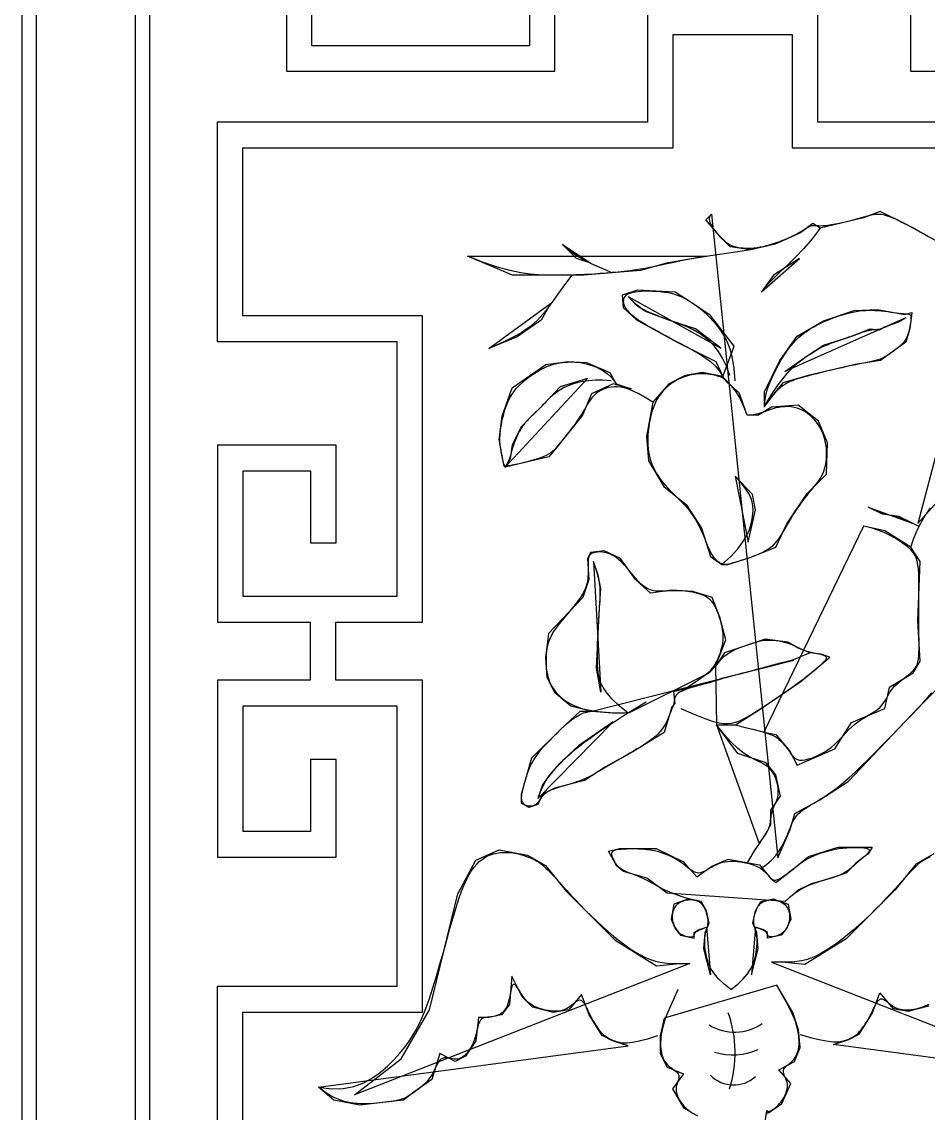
# Model space of a CAD drawing. Header units: metres. Extents: x -13 to 398, y 0 to 952.
# Drawn here: x 0 to 245.4, y 333.4 to 628.8 of the extents above; entities that cross this region are included whole.
import ezdxf

# ---------------------------------------------------------------- set-up
doc = ezdxf.new("R2010")
doc.units = ezdxf.units.M
for name, color, linetype in [('3', 3, 'Continuous'), ('4', 4, 'Continuous'), ('7', 7, 'Continuous')]:
    doc.layers.add(name, color=color, linetype=linetype)

msp = doc.modelspace()

# ---------------------------------------------------------------- linework, layer by layer
at = {"layer": '3'}
msp.add_lwpolyline([(3.85, 927.02), (3.85, 3.85), (381.15, 3.85), (381.15, 939.2)], dxfattribs=at)
msp.add_lwpolyline([(34.65, 38.73), (34.65, 719.95), (350.35, 719.95), (350.35, 38.73)], close=True, dxfattribs=at)
at = {"layer": '4'}
msp.add_lwpolyline([(0, 928.35), (0, 0), (385, 0), (385, 938.05)], dxfattribs=at)
msp.add_lwpolyline([(30.8, 34.88), (30.8, 723.8), (354.2, 723.8), (354.2, 34.88)], close=True, dxfattribs=at)
at = {"layer": '7'}
for points in [[(71.63, 658.43), (71.63, 615.41), (144.37, 615.41), (144.37, 639.25)], [(240.63, 639.25), (240.63, 615.41), (313.37, 615.41), (313.37, 658.43)], [(169.44, 651.5), (169.44, 601.66), (52.89, 601.66), (52.89, 542.26), (101.57, 542.26), (101.57, 473.23), (59.95, 473.23), (59.95, 507.26), (78.2, 507.26), (78.2, 487.74), (85.13, 487.74), (85.13, 514.19), (53.02, 514.19), (53.02, 466.3), (78.12, 466.3), (78.12, 450.54), (53.02, 450.54), (53.02, 402.66), (85.13, 402.66), (85.13, 429.1), (78.2, 429.1), (78.2, 409.59), (59.95, 409.59), (59.95, 443.61), (101.57, 443.61), (101.57, 367.66), (52.89, 367.66), (52.89, 167.99)], [(137.44, 632.32), (137.44, 622.34), (78.56, 622.34), (78.56, 651.5)], [(332.11, 601.66), (215.56, 601.66), (215.56, 651.5)], [(59.82, 174.92), (59.82, 360.73), (108.5, 360.73), (108.5, 450.54), (85.05, 450.54), (85.05, 466.3), (108.5, 466.3), (108.5, 549.19), (59.82, 549.19), (59.82, 594.73), (176.37, 594.73), (176.37, 625.34), (192.5, 625.34), (208.63, 625.34), (208.63, 594.73), (325.18, 594.73)], [(249.22, 568.61), (239.56, 573.94), (232.45, 577.5), (227.88, 575.72), (216.19, 572.93), (214.16, 574.2), (210.85, 571.66), (203.99, 568.61), (197.39, 567.09), (191.8, 567.85), (189.26, 570.39), (185.19, 575.21), (186.71, 576.74)], [(245.51, 570.56), (244.39, 571.22), (243.26, 571.86), (242.15, 572.48), (241.05, 573.08), (239.99, 573.65), (238.96, 574.19), (237.97, 574.69), (237.02, 575.16), (236.11, 575.57), (235.24, 575.93), (234.41, 576.23), (233.62, 576.46), (232.87, 576.61), (232.16, 576.68), (231.47, 576.68), (230.78, 576.61), (230.07, 576.48), (229.32, 576.3), (228.53, 576.08), (227.65, 575.83), (226.69, 575.55), (225.62, 575.26), (224.48, 574.96), (223.29, 574.67), (222.09, 574.39), (220.9, 574.13), (219.77, 573.91), (218.73, 573.73), (217.8, 573.61), (217.01, 573.54), (216.36, 573.52), (215.81, 573.54), (215.35, 573.57), (214.95, 573.6), (214.6, 573.62), (214.27, 573.62), (213.94, 573.56), (213.6, 573.46), (213.23, 573.29), (212.83, 573.09), (212.4, 572.84), (211.94, 572.56), (211.43, 572.25), (210.87, 571.92), (210.26, 571.58), (209.6, 571.22), (208.89, 570.87), (208.14, 570.51), (207.35, 570.16), (206.54, 569.81), (205.72, 569.48), (204.88, 569.16), (204.03, 568.87), (203.2, 568.59), (202.36, 568.35), (201.53, 568.13), (200.72, 567.93), (199.91, 567.77), (199.11, 567.64), (198.33, 567.54), (197.56, 567.47), (196.8, 567.44), (196.07, 567.45), (195.36, 567.49), (194.68, 567.56), (194.03, 567.66), (193.41, 567.79), (192.84, 567.96), (192.3, 568.15), (191.82, 568.37), (191.37, 568.62), (190.94, 568.92), (190.52, 569.26), (190.09, 569.65), (189.65, 570.09), (189.18, 570.6), (188.66, 571.17), (188.1, 571.82), (187.54, 572.52), (187.01, 573.25), (186.58, 573.99), (186.28, 574.74), (186.17, 575.45), (186.3, 576.13), (186.71, 576.74), (204.68, 402.45), (208.02, 410.13), (209.36, 414.47), (216.05, 418.15), (223.74, 423.16), (242.8, 443.2), (250.82, 451.22)], [(216.19, 572.93), (216.19, 572.93), (214.02, 570.02), (211.78, 567.41), (209.53, 565.06), (207.33, 562.94), (205.25, 560.99), (203.34, 559.16), (201.66, 557.43), (200.29, 555.74), (210.56, 564.72), (203.5, 560.23), (200.29, 555.74)], [(159.85, 560.87), (159.85, 560.87), (157.77, 561.78), (155.85, 562.61), (154.06, 563.42), (152.39, 564.24), (150.8, 565.12), (149.29, 566.1), (147.82, 567.23), (146.37, 568.56), (154.07, 563.43), (150.22, 564.72), (146.37, 568.56)], [(197.39, 567.09), (197.39, 567.09), (193.23, 566.48), (189.62, 565.93), (186.49, 565.43), (183.79, 564.99), (181.47, 564.6), (179.46, 564.24), (177.71, 563.9), (176.16, 563.59), (174.77, 563.3), (173.48, 563.02), (172.27, 562.76), (171.1, 562.51), (169.94, 562.27), (168.76, 562.04), (167.51, 561.82), (166.16, 561.62), (164.7, 561.42), (163.14, 561.24), (161.51, 561.07), (159.86, 560.91), (158.22, 560.77), (156.61, 560.64), (155.07, 560.53), (153.64, 560.44), (152.34, 560.37), (151.14, 560.32), (149.99, 560.28), (148.86, 560.25), (147.69, 560.24), (146.45, 560.23), (145.1, 560.23), (143.59, 560.23), (141.88, 560.24), (139.92, 560.31), (137.68, 560.5), (135.11, 560.87), (132.17, 561.48), (128.81, 562.39), (125, 563.66), (120.69, 565.36), (185.53, 565.36), (174.61, 563.43), (167.55, 561.51), (152.15, 560.23), (145.73, 560.23), (132.89, 560.23), (120.69, 565.36)], [(148.94, 560.23), (148.94, 560.23), (146.97, 557.59), (145.36, 555.39), (144.05, 553.58), (142.96, 552.09), (142.04, 550.86), (141.22, 549.81), (140.44, 548.9), (139.63, 548.04), (138.73, 547.2), (137.71, 546.35), (136.51, 545.47), (135.1, 544.56), (133.43, 543.6), (131.46, 542.59), (129.15, 541.51), (126.47, 540.35), (143.16, 552.53), (140.59, 548.04), (134.17, 543.55), (126.47, 540.35)], [(193.13, 531.65), (193.13, 531.65), (192.9, 534.92), (192.44, 537.74), (191.79, 540.17), (191, 542.23), (190.11, 543.98), (189.15, 545.46), (188.18, 546.72), (187.23, 547.79), (186.34, 548.72), (185.52, 549.53), (184.74, 550.23), (184.01, 550.84), (183.32, 551.38), (182.67, 551.86), (182.04, 552.29), (181.43, 552.69), (180.83, 553.08), (180.23, 553.46), (179.62, 553.81), (178.98, 554.14), (178.31, 554.45), (177.58, 554.74), (176.79, 554.99), (175.92, 555.22), (174.97, 555.41), (173.95, 555.56), (172.88, 555.68), (171.79, 555.77), (170.71, 555.83), (169.65, 555.85), (168.64, 555.85), (167.7, 555.81), (166.86, 555.75), (166.1, 555.65), (165.43, 555.52), (164.85, 555.37), (164.35, 555.18), (163.92, 554.96), (163.57, 554.71), (163.3, 554.44), (163.09, 554.13), (162.95, 553.8), (162.88, 553.44), (162.86, 553.07), (162.91, 552.68), (163.01, 552.28), (163.18, 551.87), (163.39, 551.46), (163.66, 551.04), (163.99, 550.62), (164.38, 550.19), (164.85, 549.75), (165.41, 549.28), (166.06, 548.79), (166.8, 548.26), (167.66, 547.7), (168.63, 547.09), (169.71, 546.44), (170.89, 545.76), (172.18, 545.04), (173.56, 544.28), (175.03, 543.48), (176.58, 542.66), (178.21, 541.81), (179.91, 540.92), (181.64, 539.99), (183.34, 539.01), (184.97, 537.96), (186.48, 536.82), (187.82, 535.58), (188.96, 534.23), (189.83, 532.75), (192.85, 541), (186.52, 549.26), (181.29, 552.83), (176.88, 555.58), (166.69, 556.13), (162.56, 554.76), (162.84, 551.46), (166.42, 548.16), (177.43, 542.1), (187.9, 536.88), (189.83, 532.75)], [(191.75, 533.03), (191.75, 533.03), (190.78, 535.59), (189.74, 537.76), (188.63, 539.56), (187.49, 541.05), (186.33, 542.27), (185.16, 543.27), (184, 544.09), (182.87, 544.79), (181.78, 545.39), (180.74, 545.92), (179.73, 546.39), (178.76, 546.8), (177.83, 547.17), (176.92, 547.5), (176.04, 547.81), (175.19, 548.11), (174.35, 548.4), (173.54, 548.69), (172.76, 548.97), (172, 549.26), (171.28, 549.54), (170.58, 549.82), (169.92, 550.11), (169.29, 550.4), (168.69, 550.7), (168.12, 551.02), (167.55, 551.38), (166.97, 551.81), (166.36, 552.31), (165.71, 552.91), (165, 553.63), (164.22, 554.48), (189.28, 540.45), (182.39, 545.68), (174.96, 548.16), (168.9, 550.36), (166.42, 552.01), (164.22, 554.48)], [(201.12, 524.5), (201.12, 524.5), (201.21, 526.05), (201.47, 527.6), (201.86, 529.14), (202.38, 530.64), (202.97, 532.11), (203.62, 533.52), (204.31, 534.86), (204.99, 536.12), (205.66, 537.29), (206.32, 538.36), (206.96, 539.35), (207.61, 540.27), (208.26, 541.12), (208.93, 541.91), (209.62, 542.65), (210.34, 543.34), (211.1, 543.99), (211.89, 544.61), (212.72, 545.19), (213.58, 545.74), (214.47, 546.26), (215.38, 546.75), (216.32, 547.21), (217.27, 547.65), (218.24, 548.07), (219.22, 548.47), (220.21, 548.83), (221.2, 549.18), (222.18, 549.49), (223.15, 549.77), (224.1, 550.01), (225.03, 550.22), (225.93, 550.39), (226.8, 550.52), (227.65, 550.62), (228.5, 550.68), (229.33, 550.71), (230.17, 550.72), (231.01, 550.69), (231.87, 550.63), (232.73, 550.55), (233.6, 550.45), (234.47, 550.34), (235.31, 550.22), (236.11, 550.11), (236.87, 550.01), (237.57, 549.92), (238.2, 549.85), (238.74, 549.81), (239.2, 549.79), (239.59, 549.77), (239.91, 549.74), (240.17, 549.69), (240.37, 549.6), (240.52, 549.46), (240.63, 549.26), (240.7, 548.98), (240.73, 548.64), (240.73, 548.24), (240.71, 547.79), (240.66, 547.32), (240.59, 546.83), (240.5, 546.32), (240.4, 545.82), (240.29, 545.33), (240.17, 544.85), (240.03, 544.38), (239.87, 543.92), (239.68, 543.47), (239.45, 543.04), (239.19, 542.61), (238.89, 542.2), (238.54, 541.79), (238.15, 541.39), (237.73, 541), (237.29, 540.63), (236.84, 540.26), (236.38, 539.91), (235.93, 539.58), (235.49, 539.26), (235.07, 538.96), (234.66, 538.68), (234.25, 538.41), (233.83, 538.16), (233.38, 537.92), (232.91, 537.69), (232.39, 537.49), (231.82, 537.29), (231.18, 537.11), (230.48, 536.93), (229.71, 536.76), (228.86, 536.58), (227.93, 536.39), (226.93, 536.19), (225.84, 535.97), (224.66, 535.73), (223.4, 535.46), (222.07, 535.16), (220.69, 534.85), (219.29, 534.52), (217.89, 534.19), (216.51, 533.85), (215.18, 533.53), (213.92, 533.21), (212.74, 532.91), (211.65, 532.62), (210.64, 532.33), (209.7, 532.03), (208.83, 531.73), (208.03, 531.4), (207.29, 531.05), (206.6, 530.66), (205.96, 530.24), (205.35, 529.75), (204.74, 529.2), (204.12, 528.55), (203.47, 527.8), (202.77, 526.93), (201.99, 525.93), (201.12, 524.77), (201.12, 528.62), (205.25, 537.15), (209.93, 543.75), (217.09, 547.88), (225.35, 550.63), (231.68, 550.91), (239.12, 549.53), (241.04, 550.08), (240.49, 545.68), (239.39, 542.1), (235.26, 539.08), (232.51, 537.15), (225.62, 536.05), (212.96, 533.03), (206.07, 531.1), (203.59, 528.07), (201.12, 524.77)], [(201.12, 524.77), (201.12, 524.77), (203.07, 527.96), (204.83, 530.55), (206.4, 532.62), (207.8, 534.25), (209.05, 535.52), (210.17, 536.49), (211.17, 537.26), (212.06, 537.89), (212.87, 538.44), (213.62, 538.94), (214.31, 539.4), (214.97, 539.81), (215.61, 540.19), (216.25, 540.54), (216.91, 540.87), (217.59, 541.19), (218.32, 541.49), (219.09, 541.79), (219.88, 542.08), (220.7, 542.37), (221.52, 542.65), (222.35, 542.93), (223.17, 543.2), (223.97, 543.48), (224.75, 543.75), (225.5, 544.02), (226.22, 544.28), (226.9, 544.53), (227.55, 544.75), (228.16, 544.96), (228.73, 545.13), (229.25, 545.27), (229.73, 545.37), (230.16, 545.44), (230.55, 545.49), (230.91, 545.51), (231.23, 545.53), (231.53, 545.54), (231.8, 545.56), (232.05, 545.59), (232.28, 545.63), (232.51, 545.69), (232.74, 545.77), (232.99, 545.87), (233.26, 545.98), (233.57, 546.11), (233.93, 546.27), (234.34, 546.44), (234.82, 546.63), (235.36, 546.84), (235.96, 547.08), (236.59, 547.34), (237.26, 547.63), (237.96, 547.95), (238.67, 548.31), (239.39, 548.71), (206.62, 534.13), (212.96, 538.53), (217.09, 541.28), (224.25, 543.48), (229.75, 545.68), (232.23, 545.4), (233.61, 546.23), (237.46, 547.61), (239.39, 548.71)], [(256.13, 544.25), (242.65, 492.95), (247.79, 498.72)], [(170.83, 525.87), (170.83, 525.87), (168.81, 527.08), (167.06, 528.05), (165.55, 528.79), (164.25, 529.33), (163.12, 529.7), (162.11, 529.93), (161.21, 530.02), (160.36, 530.02), (159.55, 529.94), (158.77, 529.79), (158.01, 529.57), (157.3, 529.29), (156.62, 528.94), (155.99, 528.54), (155.4, 528.08), (154.85, 527.57), (154.36, 527.01), (153.9, 526.41), (153.47, 525.76), (153.04, 525.07), (152.6, 524.33), (152.14, 523.54), (151.64, 522.71), (151.09, 521.84), (150.47, 520.93), (149.81, 519.99), (149.11, 519.04), (148.39, 518.1), (147.67, 517.18), (146.98, 516.3), (146.32, 515.48), (145.72, 514.73), (145.18, 514.07), (144.69, 513.49), (144.22, 512.97), (143.74, 512.51), (143.21, 512.1), (142.62, 511.72), (141.94, 511.36), (141.13, 511.02), (140.19, 510.68), (139.13, 510.34), (138.01, 510.01), (136.86, 509.71), (135.72, 509.42), (134.65, 509.17), (133.67, 508.95), (132.82, 508.77), (132.15, 508.64), (131.64, 508.56), (131.26, 508.53), (130.99, 508.55), (130.8, 508.62), (130.68, 508.75), (130.6, 508.94), (130.53, 509.18), (130.46, 509.49), (130.38, 509.84), (130.29, 510.24), (130.2, 510.66), (130.11, 511.11), (130.02, 511.57), (129.93, 512.03), (129.84, 512.49), (129.76, 512.93), (129.68, 513.36), (129.61, 513.79), (129.55, 514.23), (129.51, 514.69), (129.48, 515.17), (129.47, 515.69), (129.47, 516.25), (129.5, 516.86), (129.55, 517.51), (129.63, 518.21), (129.73, 518.96), (129.85, 519.73), (130, 520.55), (130.18, 521.39), (130.39, 522.25), (130.63, 523.14), (130.91, 524.04), (131.24, 524.95), (131.62, 525.87), (132.07, 526.79), (132.59, 527.71), (133.19, 528.61), (133.88, 529.5), (134.67, 530.36), (135.53, 531.2), (136.46, 531.99), (137.44, 532.75), (138.44, 533.44), (139.44, 534.08), (140.44, 534.65), (141.41, 535.13), (142.33, 535.54), (143.21, 535.87), (144.05, 536.13), (144.85, 536.33), (145.63, 536.47), (146.37, 536.58), (147.09, 536.65), (147.79, 536.69), (148.47, 536.72), (149.14, 536.72), (149.82, 536.7), (150.52, 536.64), (151.24, 536.54), (152, 536.4), (152.81, 536.21), (153.68, 535.96), (154.62, 535.65), (155.6, 535.27), (156.59, 534.81), (157.58, 534.25), (158.53, 533.59), (159.42, 532.8), (160.23, 531.88), (160.91, 530.83), (165.04, 529.45), (160.09, 530.83), (154.3, 528.07), (151.82, 522.3), (144.94, 513.77), (142.74, 511.02), (130.9, 508.27), (130.62, 508.54), (129.8, 512.67), (129.24, 515.7), (130.07, 522.02), (132.82, 529.72), (141.91, 536.05), (147.97, 536.88), (152.93, 536.6), (159.26, 533.85), (160.91, 530.83)], [(159.54, 531.65), (159.54, 531.65), (157.28, 531.78), (155.25, 531.78), (153.44, 531.65), (151.81, 531.42), (150.36, 531.09), (149.07, 530.7), (147.92, 530.26), (146.89, 529.77), (145.97, 529.26), (145.14, 528.74), (144.4, 528.2), (143.72, 527.66), (143.11, 527.11), (142.54, 526.57), (142.01, 526.03), (141.5, 525.51), (141.01, 525), (140.53, 524.51), (140.06, 524.04), (139.61, 523.58), (139.18, 523.14), (138.76, 522.72), (138.35, 522.32), (137.96, 521.93), (137.59, 521.56), (137.24, 521.2), (136.9, 520.84), (136.56, 520.48), (136.24, 520.11), (135.93, 519.72), (135.61, 519.3), (135.3, 518.86), (134.99, 518.38), (134.69, 517.86), (134.39, 517.31), (134.1, 516.73), (133.82, 516.12), (133.56, 515.49), (133.32, 514.85), (133.1, 514.18), (132.9, 513.5), (132.72, 512.81), (132.52, 512.11), (132.31, 511.38), (132.05, 510.63), (131.74, 509.87), (131.36, 509.08), (130.9, 508.27), (153.2, 532.2), (145.77, 530), (141.36, 525.32), (137.78, 521.75), (135.3, 519.27), (132.82, 514.32), (132.27, 510.47), (130.9, 508.27)], [(196.43, 522.3), (196.43, 522.3), (195.64, 524.36), (194.91, 526.03), (194.24, 527.36), (193.63, 528.4), (193.07, 529.21), (192.57, 529.82), (192.13, 530.3), (191.73, 530.69), (191.38, 531.03), (191.07, 531.34), (190.78, 531.61), (190.49, 531.86), (190.2, 532.09), (189.89, 532.29), (189.54, 532.48), (189.14, 532.66), (188.68, 532.83), (188.16, 532.98), (187.6, 533.12), (187, 533.25), (186.38, 533.36), (185.74, 533.44), (185.1, 533.5), (184.46, 533.53), (183.83, 533.53), (183.21, 533.51), (182.6, 533.45), (182, 533.37), (181.41, 533.26), (180.83, 533.13), (180.25, 532.97), (179.68, 532.8), (179.12, 532.6), (178.56, 532.37), (178, 532.12), (177.44, 531.84), (176.89, 531.53), (176.33, 531.18), (175.78, 530.79), (175.23, 530.37), (174.68, 529.9), (174.14, 529.38), (173.6, 528.82), (173.09, 528.2), (172.59, 527.53), (172.12, 526.79), (171.68, 526), (171.28, 525.14), (170.93, 524.21), (170.61, 523.23), (170.34, 522.21), (170.1, 521.16), (169.91, 520.1), (169.75, 519.04), (169.63, 518), (169.54, 516.98), (169.49, 516), (169.48, 515.06), (169.5, 514.15), (169.57, 513.27), (169.68, 512.41), (169.84, 511.56), (170.06, 510.71), (170.32, 509.87), (170.64, 509.03), (171.01, 508.18), (171.44, 507.35), (171.9, 506.51), (172.42, 505.7), (172.97, 504.9), (173.55, 504.12), (174.18, 503.36), (174.83, 502.64), (175.5, 501.93), (176.19, 501.25), (176.88, 500.58), (177.58, 499.91), (178.27, 499.24), (178.94, 498.56), (179.59, 497.86), (180.21, 497.14), (180.81, 496.41), (181.37, 495.65), (181.9, 494.87), (182.41, 494.07), (182.89, 493.24), (183.34, 492.4), (183.77, 491.53), (184.17, 490.65), (184.55, 489.75), (184.91, 488.87), (185.26, 488), (185.6, 487.16), (185.94, 486.37), (186.27, 485.64), (186.61, 484.98), (186.96, 484.4), (187.31, 483.9), (187.67, 483.48), (188.02, 483.12), (188.36, 482.82), (188.7, 482.58), (189.02, 482.38), (189.32, 482.23), (189.6, 482.11), (189.88, 482.02), (190.15, 481.97), (190.44, 481.95), (190.75, 481.96), (191.1, 482), (191.49, 482.07), (191.94, 482.18), (192.45, 482.32), (193.03, 482.48), (193.66, 482.67), (194.34, 482.88), (195.06, 483.11), (195.82, 483.37), (196.6, 483.64), (197.4, 483.92), (198.21, 484.22), (199.03, 484.54), (199.84, 484.88), (200.64, 485.25), (201.41, 485.66), (202.15, 486.1), (202.85, 486.59), (203.5, 487.13), (204.09, 487.73), (204.64, 488.37), (205.15, 489.07), (205.63, 489.81), (206.1, 490.6), (206.58, 491.43), (207.07, 492.29), (207.59, 493.18), (208.14, 494.11), (208.72, 495.05), (209.34, 496.01), (209.97, 496.97), (210.63, 497.91), (211.29, 498.84), (211.96, 499.75), (212.64, 500.61), (213.3, 501.43), (213.96, 502.22), (214.59, 502.98), (215.19, 503.73), (215.75, 504.49), (216.26, 505.26), (216.71, 506.06), (217.09, 506.89), (217.39, 507.78), (217.63, 508.7), (217.79, 509.65), (217.89, 510.62), (217.93, 511.59), (217.91, 512.55), (217.85, 513.5), (217.73, 514.41), (217.57, 515.28), (217.37, 516.12), (217.12, 516.91), (216.83, 517.67), (216.49, 518.4), (216.11, 519.1), (215.68, 519.77), (215.21, 520.42), (214.68, 521.04), (214.12, 521.64), (213.51, 522.2), (212.86, 522.72), (212.17, 523.18), (211.46, 523.6), (210.71, 523.94), (209.93, 524.22), (209.12, 524.43), (208.3, 524.56), (207.47, 524.62), (206.63, 524.61), (205.79, 524.55), (204.95, 524.43), (204.14, 524.26), (203.34, 524.04), (202.57, 523.78), (201.81, 523.5), (201.04, 523.21), (200.24, 522.93), (199.4, 522.68), (198.5, 522.48), (197.52, 522.35), (196.43, 522.3), (194.23, 528.35), (191.2, 531.1), (189.83, 532.75), (184.32, 533.85), (179.64, 533.03), (175.23, 530.83), (170.83, 525.87), (169.17, 516.52), (169.72, 509.92), (173.85, 503.04), (179.91, 498.09), (184.04, 491.76), (186.52, 484.06), (189.55, 481.86), (191.2, 481.86), (197.26, 483.78), (204.14, 486.54), (207.17, 492.86), (212.68, 501.12), (217.91, 506.34), (218.19, 514.87), (215.71, 520.65), (210.2, 525.05), (203.04, 524.5), (199.46, 522.3), (196.43, 522.3)], [(189.55, 481.86), (189.55, 481.86), (191.96, 484.05), (193.84, 486.1), (195.28, 488), (196.33, 489.76), (197.06, 491.39), (197.53, 492.89), (197.8, 494.28), (197.95, 495.54), (198.01, 496.71), (197.97, 497.81), (197.78, 498.9), (197.4, 500.02), (196.78, 501.23), (195.9, 502.56), (194.69, 504.06), (193.13, 505.79), (196.71, 487.91), (198.64, 496.71), (197.81, 500.84), (193.13, 505.79)], [(242.95, 492.16), (242.95, 492.16), (242.34, 492.47), (241.7, 492.78), (241.03, 493.1), (240.34, 493.41), (239.63, 493.72), (238.89, 494.02), (238.13, 494.3), (237.36, 494.55), (236.56, 494.78), (235.74, 495.01), (234.87, 495.24), (233.93, 495.52), (232.9, 495.85), (231.78, 496.27), (230.54, 496.79), (229.17, 497.44), (241.37, 492.95), (237.52, 494.88), (233.02, 495.52), (229.17, 497.44)], [(240.73, 486.54), (240.73, 486.54), (241.48, 488.78), (242.26, 490.73), (243.07, 492.42), (243.87, 493.88), (244.65, 495.15), (245.38, 496.26), (246.04, 497.24)], [(193.23, 438.44), (193.23, 438.44), (195.84, 437.79), (197.95, 437.27), (199.63, 436.84), (200.95, 436.49), (201.97, 436.18), (202.77, 435.9), (203.42, 435.61), (203.98, 435.29), (204.51, 434.92), (205.03, 434.51), (205.53, 434.06), (206, 433.57), (206.46, 433.07), (206.89, 432.55), (207.29, 432.02), (207.67, 431.5), (208.02, 430.98), (208.36, 430.49), (208.71, 430.05), (209.09, 429.65), (209.52, 429.33), (210.02, 429.09), (210.61, 428.95), (211.31, 428.93), (212.13, 429.03), (213.05, 429.26), (214.06, 429.59), (215.1, 430.01), (216.17, 430.52), (217.23, 431.11), (218.26, 431.76), (219.22, 432.46), (220.1, 433.2), (220.91, 433.97), (221.68, 434.75), (222.41, 435.54), (223.13, 436.33), (223.86, 437.1), (224.62, 437.85), (225.43, 438.55), (226.3, 439.21), (227.22, 439.83), (228.16, 440.41), (229.11, 440.98), (230.02, 441.54), (230.89, 442.1), (231.68, 442.66), (232.38, 443.25), (232.97, 443.87), (233.46, 444.51), (233.88, 445.16), (234.25, 445.82), (234.61, 446.48), (234.97, 447.13), (235.36, 447.77), (235.81, 448.38), (236.32, 448.97), (236.9, 449.53), (237.53, 450.06), (238.17, 450.57), (238.82, 451.07), (239.46, 451.54), (240.07, 452), (240.62, 452.44), (241.11, 452.88), (241.53, 453.33), (241.89, 453.8), (242.18, 454.3), (242.43, 454.86), (242.62, 455.5), (242.77, 456.22), (242.87, 457.04), (242.93, 457.98), (242.96, 459.04), (242.96, 460.2), (242.95, 461.48), (242.92, 462.85), (242.9, 464.31), (242.88, 465.87), (242.87, 467.51), (242.88, 469.23), (242.9, 471), (242.92, 472.77), (242.93, 474.53), (242.93, 476.23), (242.91, 477.84), (242.86, 479.33), (242.76, 480.66), (242.61, 481.81), (242.41, 482.8), (242.13, 483.66), (241.78, 484.42), (241.34, 485.11), (240.8, 485.75), (240.15, 486.38), (239.39, 487.02), (238.5, 487.7), (237.48, 488.41), (236.31, 489.13), (234.98, 489.85), (233.49, 490.54), (231.81, 491.19), (229.95, 491.79), (227.89, 492.31), (200.93, 436.52), (204.14, 435.88), (207.99, 431.39), (209.92, 427.54), (220.19, 432.03), (224.68, 439.08), (233.67, 442.93), (234.95, 448.7), (241.37, 452.55), (243.29, 455.76), (242.65, 466.66), (243.29, 482.69), (240.73, 486.54), (233.67, 491.03), (227.89, 492.31)], [(178.44, 447.47), (178.44, 447.47), (181.03, 449.2), (183.05, 450.59), (184.59, 451.7), (185.72, 452.59), (186.54, 453.32), (187.11, 453.94), (187.53, 454.52), (187.88, 455.11), (188.21, 455.75), (188.54, 456.46), (188.85, 457.22), (189.15, 458.02), (189.41, 458.84), (189.62, 459.68), (189.79, 460.52), (189.9, 461.36), (189.94, 462.18), (189.92, 462.99), (189.85, 463.78), (189.73, 464.56), (189.57, 465.32), (189.38, 466.06), (189.17, 466.79), (188.94, 467.51), (188.71, 468.22), (188.47, 468.9), (188.2, 469.57), (187.92, 470.2), (187.6, 470.8), (187.25, 471.36), (186.87, 471.87), (186.43, 472.33), (185.95, 472.73), (185.42, 473.08), (184.85, 473.39), (184.25, 473.65), (183.62, 473.87), (182.97, 474.06), (182.29, 474.22), (181.61, 474.36), (180.92, 474.48), (180.22, 474.58), (179.52, 474.66), (178.82, 474.72), (178.11, 474.76), (177.4, 474.78), (176.69, 474.78), (175.98, 474.77), (175.26, 474.74), (174.55, 474.69), (173.85, 474.66), (173.16, 474.63), (172.48, 474.63), (171.81, 474.67), (171.17, 474.76), (170.54, 474.9), (169.95, 475.12), (169.37, 475.39), (168.81, 475.73), (168.27, 476.13), (167.74, 476.57), (167.22, 477.06), (166.71, 477.59), (166.2, 478.16), (165.69, 478.76), (165.18, 479.38), (164.67, 480.01), (164.15, 480.64), (163.64, 481.25), (163.12, 481.84), (162.59, 482.4), (162.06, 482.91), (161.52, 483.36), (160.98, 483.76), (160.44, 484.11), (159.89, 484.41), (159.36, 484.66), (158.82, 484.86), (158.3, 485.02), (157.78, 485.15), (157.28, 485.23), (156.79, 485.28), (156.33, 485.29), (155.89, 485.27), (155.48, 485.23), (155.1, 485.16), (154.76, 485.06), (154.45, 484.94), (154.2, 484.8), (153.98, 484.64), (153.8, 484.45), (153.66, 484.22), (153.54, 483.95), (153.46, 483.64), (153.4, 483.27), (153.37, 482.84), (153.35, 482.35), (153.35, 481.81), (153.35, 481.22), (153.35, 480.6), (153.35, 479.95), (153.33, 479.29), (153.29, 478.62), (153.23, 477.96), (153.14, 477.3), (153, 476.64), (152.81, 475.98), (152.55, 475.29), (152.22, 474.58), (151.8, 473.82), (151.28, 473), (150.65, 472.12), (149.91, 471.17), (149.08, 470.16), (148.19, 469.1), (147.27, 468.02), (146.37, 466.92), (145.5, 465.83), (144.7, 464.75), (144, 463.71), (143.43, 462.72), (142.97, 461.78), (142.63, 460.87), (142.37, 460.01), (142.19, 459.18), (142.07, 458.38), (142, 457.61), (141.96, 456.86), (141.95, 456.14), (141.95, 455.43), (141.98, 454.74), (142.02, 454.07), (142.09, 453.41), (142.18, 452.78), (142.3, 452.17), (142.44, 451.57), (142.6, 451), (142.8, 450.44), (143.02, 449.9), (143.27, 449.37), (143.55, 448.85), (143.87, 448.35), (144.22, 447.85), (144.61, 447.37), (145.04, 446.89), (145.5, 446.42), (145.99, 445.96), (146.52, 445.52), (147.08, 445.1), (147.66, 444.71), (148.26, 444.34), (148.89, 444), (149.54, 443.69), (150.22, 443.42), (150.92, 443.17), (151.66, 442.95), (152.44, 442.75), (153.27, 442.57), (154.15, 442.4), (155.08, 442.25), (156.08, 442.12), (157.14, 441.99), (158.25, 441.89), (159.41, 441.81), (160.63, 441.76), (161.88, 441.75), (163.18, 441.77), (164.52, 441.83), (186.16, 452.59), (187.82, 454.34), (190.64, 461.54), (189.01, 467.65), (186.97, 472.94), (181.68, 474.57), (175.98, 474.97), (170.27, 474.16), (166.2, 477.82), (162.13, 483.52), (157.65, 485.55), (153.98, 485.15), (153.16, 483.52), (153.57, 477.82), (151.94, 472.94), (142.57, 463.17), (141.76, 456.66), (142.17, 451.37), (144.2, 447.3), (148.68, 443.64), (154.42, 442.14), (160.9, 441.6), (164.52, 441.83)], [(164.16, 441.6), (164.16, 441.6), (161.72, 443.63), (159.82, 445.45), (158.41, 447.11), (157.41, 448.61), (156.74, 450), (156.33, 451.3), (156.1, 452.54), (155.98, 453.74), (155.91, 454.93), (155.87, 456.12), (155.85, 457.28), (155.86, 458.43), (155.88, 459.56), (155.92, 460.66), (155.97, 461.73), (156.02, 462.76), (156.07, 463.76), (156.12, 464.72), (156.17, 465.65), (156.22, 466.55), (156.27, 467.41), (156.32, 468.24), (156.37, 469.04), (156.42, 469.82), (156.47, 470.57), (156.52, 471.29), (156.57, 471.99), (156.6, 472.67), (156.63, 473.31), (156.64, 473.94), (156.64, 474.54), (156.63, 475.11), (156.59, 475.66), (156.54, 476.18), (156.47, 476.7), (156.38, 477.21), (156.27, 477.73), (156.14, 478.25), (156, 478.79), (155.85, 479.35), (155.67, 479.93), (155.5, 480.52), (155.32, 481.08), (155.15, 481.6), (155.01, 482.04), (154.9, 482.39), (154.82, 482.62), (154.79, 482.7), (156.83, 447.3), (155.61, 453.81), (156.02, 463.17), (156.42, 470.09), (156.83, 475.38), (156.02, 479.04), (154.79, 482.7), (154.79, 482.7)], [(178.45, 442.95), (178.45, 442.95), (181.75, 441.46), (184.46, 440.36), (186.67, 439.58), (188.46, 439.09), (189.91, 438.85), (191.1, 438.8), (192.1, 438.91), (193.01, 439.13), (193.88, 439.41), (194.75, 439.77), (195.62, 440.18), (196.51, 440.65), (197.42, 441.19), (198.38, 441.78), (199.39, 442.44), (200.47, 443.15), (201.62, 443.91), (202.82, 444.72), (204.06, 445.56), (205.31, 446.41), (206.54, 447.26), (207.75, 448.09), (208.89, 448.9), (209.96, 449.66), (210.92, 450.37), (211.8, 451.03), (212.59, 451.64), (213.31, 452.2), (213.96, 452.72), (214.55, 453.2), (215.09, 453.65), (215.59, 454.07), (216.06, 454.47), (216.49, 454.84), (216.87, 455.18), (217.2, 455.5), (217.48, 455.79), (217.69, 456.06), (217.83, 456.3), (217.9, 456.51), (217.89, 456.71), (217.8, 456.87), (217.65, 457.02), (217.44, 457.15), (217.19, 457.26), (216.91, 457.36), (216.6, 457.45), (216.27, 457.53), (215.94, 457.61), (215.6, 457.68), (215.25, 457.74), (214.9, 457.81), (214.54, 457.88), (214.17, 457.96), (213.8, 458.05), (213.42, 458.14), (213.03, 458.25), (212.64, 458.37), (212.25, 458.5), (211.86, 458.64), (211.46, 458.79), (211.07, 458.95), (210.68, 459.12), (210.3, 459.3), (209.92, 459.48), (209.53, 459.66), (209.15, 459.85), (208.74, 460.03), (208.32, 460.22), (207.86, 460.39), (207.37, 460.56), (206.83, 460.72), (206.25, 460.87), (205.63, 461), (204.97, 461.11), (204.3, 461.2), (203.63, 461.27), (202.96, 461.32), (202.3, 461.34), (201.67, 461.33), (201.08, 461.29), (200.5, 461.21), (199.93, 461.11), (199.33, 460.97), (198.7, 460.79), (198.01, 460.58), (197.24, 460.33), (196.38, 460.04), (195.41, 459.71), (194.35, 459.32), (193.24, 458.85), (192.1, 458.26), (190.96, 457.54), (189.85, 456.67), (188.79, 455.61), (187.82, 454.34), (188.09, 438.44), (193.23, 438.44), (199.64, 442.54), (211.04, 450.28), (215.93, 454.34), (218.78, 456.79), (216.34, 457.6), (213.49, 458.01), (210.23, 459.23), (207.38, 460.86), (201.27, 461.67), (197.6, 460.45), (190.27, 458.01), (187.82, 454.34)], [(213.49, 458.01), (213.49, 458.01), (211.92, 457.32), (210.57, 456.76), (209.38, 456.3), (208.31, 455.94), (207.33, 455.64), (206.4, 455.37), (205.46, 455.13), (204.49, 454.89), (203.45, 454.62), (202.35, 454.34), (201.21, 454.04), (200.06, 453.73), (198.91, 453.43), (197.78, 453.13), (196.71, 452.85), (195.7, 452.58), (194.77, 452.34), (193.93, 452.12), (193.16, 451.92), (192.45, 451.73), (191.79, 451.56), (191.18, 451.4), (190.61, 451.24), (190.06, 451.09), (189.54, 450.94), (189.01, 450.78), (188.48, 450.62), (187.92, 450.45), (187.33, 450.28), (186.68, 450.09), (185.97, 449.88), (185.18, 449.66), (184.29, 449.43), (183.35, 449.17), (182.37, 448.9), (181.39, 448.6), (180.44, 448.3), (179.56, 447.98), (178.77, 447.64), (178.11, 447.29), (177.6, 446.93), (177.23, 446.56), (176.97, 446.19), (176.81, 445.83), (176.71, 445.48), (176.66, 445.15), (176.64, 444.85), (176.62, 444.58), (176.59, 444.34), (176.53, 444.12), (176.46, 443.91), (176.37, 443.69), (176.25, 443.44), (176.12, 443.14), (175.97, 442.78), (175.81, 442.34), (175.62, 441.81), (175.4, 441.2), (175.14, 440.53), (174.83, 439.8), (174.46, 439.05), (174.02, 438.27), (173.5, 437.48), (172.89, 436.71), (172.18, 435.96), (171.38, 435.23), (170.51, 434.53), (169.59, 433.85), (168.62, 433.2), (167.63, 432.56), (166.62, 431.95), (165.62, 431.35), (164.64, 430.78), (163.68, 430.22), (162.73, 429.68), (161.81, 429.15), (160.91, 428.63), (160.04, 428.13), (159.18, 427.63), (158.36, 427.15), (157.55, 426.67), (156.77, 426.2), (155.99, 425.74), (155.22, 425.29), (154.44, 424.86), (153.64, 424.45), (152.82, 424.06), (151.98, 423.69), (151.09, 423.34), (150.19, 423.02), (149.27, 422.72), (148.36, 422.44), (147.47, 422.18), (146.61, 421.92), (145.8, 421.68), (145.05, 421.45), (144.38, 421.22), (143.77, 421), (143.23, 420.78), (142.75, 420.55), (142.33, 420.32), (141.95, 420.08), (141.61, 419.82), (141.32, 419.55), (141.05, 419.26), (140.81, 418.96), (140.59, 418.65), (140.38, 418.35), (140.18, 418.05), (139.98, 417.76), (139.77, 417.49), (139.55, 417.24), (139.31, 417.03), (139.06, 416.85), (138.79, 416.7), (138.52, 416.58), (138.23, 416.5), (137.95, 416.44), (137.66, 416.42), (137.38, 416.43), (137.1, 416.47), (136.84, 416.54), (136.58, 416.64), (136.34, 416.77), (136.12, 416.92), (135.93, 417.1), (135.76, 417.3), (135.61, 417.52), (135.5, 417.75), (135.42, 418.01), (135.37, 418.29), (135.34, 418.59), (135.34, 418.92), (135.37, 419.26), (135.41, 419.63), (135.48, 420.03), (135.56, 420.45), (135.67, 420.89), (135.79, 421.36), (135.92, 421.86), (136.07, 422.38), (136.22, 422.93), (136.39, 423.5), (136.56, 424.1), (136.75, 424.72), (136.95, 425.37), (137.18, 426.04), (137.45, 426.75), (137.77, 427.48), (138.15, 428.24), (138.6, 429.04), (139.14, 429.86), (139.78, 430.71), (140.49, 431.6), (141.28, 432.5), (142.13, 433.42), (143.03, 434.35), (143.96, 435.3), (144.92, 436.24), (145.9, 437.19), (146.88, 438.12), (147.88, 439.02), (148.88, 439.85), (149.92, 440.6), (150.98, 441.23), (152.08, 441.72), (153.23, 442.03), (154.42, 442.14), (209.01, 455.97), (205.34, 455.16), (194.75, 452.31), (189.86, 451.09), (186.19, 449.87), (176.42, 447.43), (176.82, 444.17), (176.01, 443.36), (173.97, 436.44), (165.42, 431.15), (158.09, 427.08), (152.38, 423.42), (144.24, 421.38), (140.98, 419.75), (139.76, 416.91), (137.31, 416.09), (135.27, 417.31), (135.27, 419.75), (136.5, 423.82), (138.13, 429.52), (145.87, 437.25), (151.16, 442.14), (154.42, 442.14)], [(200.09, 399.55), (200.09, 399.55), (201.68, 400.68), (203.02, 401.87), (204.14, 403.09), (205.07, 404.34), (205.84, 405.57), (206.47, 406.76), (206.98, 407.89), (207.41, 408.93), (207.78, 409.87), (208.11, 410.71), (208.42, 411.46), (208.73, 412.14), (209.05, 412.75), (209.39, 413.32), (209.79, 413.85), (210.25, 414.36), (210.8, 414.86), (211.41, 415.35), (212.1, 415.83), (212.84, 416.32), (213.63, 416.82), (214.46, 417.32), (215.33, 417.84), (216.22, 418.37), (217.13, 418.93), (218.07, 419.53), (219.07, 420.21), (220.15, 420.99), (221.33, 421.9), (222.62, 422.96), (224.05, 424.21), (225.63, 425.66), (227.39, 427.34), (229.27, 429.19), (231.25, 431.18), (233.28, 433.24), (235.3, 435.33), (237.29, 437.38), (239.19, 439.36), (240.96, 441.19), (242.57, 442.86), (244.01, 444.38), (245.28, 445.8), (246.4, 447.16)], [(169.08, 444.58), (169.08, 444.58), (165.92, 442.69), (163.12, 440.97), (160.66, 439.42), (158.5, 438.02), (156.61, 436.75), (154.95, 435.59), (153.5, 434.55), (152.21, 433.59), (151.07, 432.71), (150.05, 431.9), (149.15, 431.16), (148.35, 430.48), (147.64, 429.85), (147.01, 429.27), (146.44, 428.73), (145.93, 428.23), (145.47, 427.76), (145.05, 427.32), (144.65, 426.9), (144.28, 426.48), (143.93, 426.07), (143.59, 425.66), (143.25, 425.24), (142.91, 424.81), (142.56, 424.35), (142.2, 423.84), (141.83, 423.27), (141.45, 422.6), (141.05, 421.82), (140.64, 420.89), (140.2, 419.81), (139.76, 418.53), (160.12, 439.29), (150.75, 432.78), (145.46, 427.89), (143.01, 425.04), (140.98, 422.2), (139.76, 418.53)], [(196.38, 401.05), (196.38, 401.05), (197.5, 402.87), (198.43, 404.35), (199.19, 405.54), (199.8, 406.49), (200.3, 407.24), (200.7, 407.83), (201.03, 408.31), (201.3, 408.73), (201.55, 409.12), (201.77, 409.5), (201.97, 409.87), (202.15, 410.23), (202.31, 410.59), (202.44, 410.96), (202.55, 411.33), (202.64, 411.72), (202.71, 412.13), (202.77, 412.56), (202.82, 413), (202.88, 413.46), (202.95, 413.93), (203.03, 414.4), (203.14, 414.88), (203.28, 415.36), (203.46, 415.84), (203.67, 416.32), (203.89, 416.82), (204.11, 417.32), (204.32, 417.84), (204.52, 418.38), (204.67, 418.94), (204.78, 419.53), (204.83, 420.14), (204.83, 420.78), (204.77, 421.43), (204.67, 422.08), (204.53, 422.72), (204.36, 423.36), (204.15, 423.97), (203.92, 424.55), (203.67, 425.09), (203.38, 425.6), (203.04, 426.08), (202.64, 426.54), (202.16, 426.98), (201.58, 427.42), (200.89, 427.85), (200.07, 428.29), (199.12, 428.75), (198.02, 429.29), (196.77, 429.99), (195.36, 430.92), (193.8, 432.16), (192.07, 433.78), (190.17, 435.85), (188.09, 438.44), (199.64, 406.38), (201.57, 408.94), (202.85, 411.51), (202.85, 415.36), (205.42, 419.21), (204.14, 424.98), (201.57, 428.18), (193.87, 430.75), (188.09, 438.44)], [(181.8, 391.04), (181.8, 391.04), (179.34, 391.74), (177.24, 392.45), (175.45, 393.15), (173.92, 393.84), (172.61, 394.5), (171.48, 395.13), (170.47, 395.71), (169.54, 396.24), (168.64, 396.7), (167.79, 397.1), (166.97, 397.46), (166.2, 397.77), (165.49, 398.04), (164.82, 398.28), (164.22, 398.51), (163.68, 398.72), (163.2, 398.92), (162.79, 399.13), (162.43, 399.34), (162.11, 399.56), (161.82, 399.8), (161.55, 400.06), (161.29, 400.35), (161.04, 400.68), (160.79, 401.04), (160.54, 401.43), (160.3, 401.84), (160.1, 402.26), (159.93, 402.67), (159.81, 403.06), (159.74, 403.42), (159.75, 403.74), (159.84, 404.02), (160.01, 404.24), (160.27, 404.43), (160.62, 404.58), (161.06, 404.7), (161.61, 404.79), (162.25, 404.86), (163, 404.91), (163.86, 404.95), (164.81, 404.97), (165.83, 404.97), (166.9, 404.94), (168, 404.87), (169.13, 404.77), (170.25, 404.62), (171.34, 404.42), (172.41, 404.16), (173.42, 403.85), (174.4, 403.5), (175.32, 403.11), (176.2, 402.68), (177.03, 402.24), (177.8, 401.77), (178.52, 401.29), (179.18, 400.81), (179.8, 400.33), (180.37, 399.88), (180.91, 399.47), (181.42, 399.11), (181.91, 398.81), (182.39, 398.59), (182.88, 398.47), (183.36, 398.46), (183.85, 398.53), (184.35, 398.69), (184.85, 398.9), (185.36, 399.16), (185.88, 399.46), (186.4, 399.76), (186.92, 400.07), (187.46, 400.36), (188, 400.62), (188.57, 400.87), (189.16, 401.08), (189.79, 401.26), (190.46, 401.39), (191.18, 401.49), (191.95, 401.54), (192.79, 401.53), (193.67, 401.48), (194.57, 401.38), (195.48, 401.24), (196.38, 401.05), (197.25, 400.82), (198.07, 400.55), (198.82, 400.25), (199.5, 399.91), (200.09, 399.55), (200.61, 399.17), (201.07, 398.79), (201.48, 398.41), (201.83, 398.04), (202.15, 397.69), (202.44, 397.37), (202.71, 397.09), (202.96, 396.86), (203.21, 396.67), (203.46, 396.54), (203.73, 396.47), (204.02, 396.46), (204.35, 396.51), (204.71, 396.64), (205.13, 396.83), (205.59, 397.09), (206.08, 397.41), (206.61, 397.77), (207.15, 398.16), (207.71, 398.58), (208.27, 399.02), (208.82, 399.45), (209.37, 399.89), (209.92, 400.31), (210.47, 400.73), (211.04, 401.15), (211.63, 401.55), (212.26, 401.94), (212.94, 402.33), (213.67, 402.7), (214.46, 403.06), (215.3, 403.41), (216.2, 403.74), (217.15, 404.04), (218.13, 404.32), (219.15, 404.57), (220.2, 404.79), (221.27, 404.97), (222.36, 405.11), (223.44, 405.21), (224.49, 405.28), (225.5, 405.31), (226.43, 405.3), (227.27, 405.26), (227.99, 405.19), (228.57, 405.09), (229, 404.96), (229.28, 404.81), (229.44, 404.63), (229.48, 404.43), (229.42, 404.2), (229.28, 403.96), (229.07, 403.71), (228.82, 403.44), (228.53, 403.16), (228.21, 402.86), (227.86, 402.56), (227.5, 402.26), (227.13, 401.94), (226.75, 401.63), (226.37, 401.31), (226, 400.99), (225.63, 400.66), (225.28, 400.35), (224.93, 400.03), (224.57, 399.72), (224.21, 399.42), (223.84, 399.13), (223.46, 398.86), (223.05, 398.6), (222.63, 398.35), (222.18, 398.12), (221.71, 397.91), (221.21, 397.7), (220.7, 397.5), (220.15, 397.31), (219.59, 397.13), (219, 396.94), (218.4, 396.76), (217.77, 396.57), (217.12, 396.38), (216.46, 396.18), (215.79, 395.97), (215.11, 395.75), (214.42, 395.51), (213.73, 395.26), (213.04, 394.98), (212.33, 394.66), (211.58, 394.28), (210.79, 393.81), (209.92, 393.24), (208.97, 392.55), (207.91, 391.7), (206.74, 390.69), (174.72, 392.9), (169.2, 396.94), (162.94, 398.78), (161.1, 400.25), (158.89, 404.29), (161.84, 405.03), (171.77, 405.03), (179.13, 401.35), (182.82, 397.31), (186.86, 400.25), (191.28, 402.09), (199.74, 400.62), (202.69, 396.94), (204.16, 395.84), (208.94, 399.52), (212.99, 402.82), (221.09, 405.4), (230.29, 405.4), (229.19, 403.56), (225.87, 400.99), (223.3, 398.41), (219.25, 396.94), (213.73, 395.47), (210.05, 393.63), (206.74, 390.69)], [(80.32, 340.39), (80.32, 340.39), (83.83, 339.92), (87.03, 340.02), (89.94, 340.6), (92.57, 341.59), (94.96, 342.89), (97.12, 344.42), (99.06, 346.1), (100.81, 347.84), (102.39, 349.58), (103.81, 351.34), (105.1, 353.15), (106.28, 355.05), (107.38, 357.08), (108.41, 359.29), (109.4, 361.7), (110.36, 364.36), (111.32, 367.28), (112.27, 370.4), (113.22, 373.65), (114.14, 376.95), (115.05, 380.21), (115.93, 383.36), (116.77, 386.32), (117.58, 389.01), (118.34, 391.37), (119.07, 393.42), (119.78, 395.17), (120.46, 396.68), (121.13, 397.95), (121.8, 399.04), (122.48, 399.97), (123.17, 400.76), (123.88, 401.46), (124.61, 402.05), (125.36, 402.56), (126.14, 402.99), (126.93, 403.33), (127.75, 403.59), (128.59, 403.78), (129.46, 403.9), (130.34, 403.96), (131.23, 403.95), (132.14, 403.89), (133.04, 403.79), (133.92, 403.63), (134.79, 403.44), (135.63, 403.22), (136.44, 402.97), (137.21, 402.7), (137.93, 402.4), (138.63, 402.06), (139.31, 401.69), (139.97, 401.28), (140.62, 400.81), (141.26, 400.29), (141.91, 399.72), (142.58, 399.07), (143.26, 398.36), (143.99, 397.57), (144.77, 396.71), (145.61, 395.76), (146.53, 394.73), (147.55, 393.6), (148.67, 392.39), (149.9, 391.08), (151.24, 389.69), (152.66, 388.26), (154.14, 386.8), (155.66, 385.35), (157.21, 383.91), (158.77, 382.53), (160.31, 381.22), (161.82, 380.01), (163.3, 378.89), (164.75, 377.88), (166.17, 376.98), (167.56, 376.19), (168.91, 375.52), (170.24, 374.97), (171.55, 374.53), (172.82, 374.22), (174.07, 374.02), (175.28, 373.9), (176.47, 373.84), (177.63, 373.83), (178.76, 373.85), (179.85, 373.88), (180.92, 373.89), (90.1, 338.3), (102.68, 348.07), (110.36, 361.33), (118.04, 392.74), (122.93, 401.81), (129.22, 404.6), (136.91, 403.2), (141.8, 400.41), (147.39, 393.43), (160.66, 380.17), (171.84, 373.2), (178.12, 373.89), (180.92, 373.89)], [(247, 403.57), (242.11, 400.78), (236.52, 393.8), (223.25, 380.54), (212.07, 373.56), (205.78, 374.26), (202.99, 374.26)], [(245.97, 402.77), (245.27, 402.43), (244.6, 402.06), (243.94, 401.64), (243.29, 401.18), (242.64, 400.66), (241.99, 400.08), (241.33, 399.44), (240.64, 398.73), (239.92, 397.94), (239.14, 397.07), (238.3, 396.13), (237.38, 395.09), (236.36, 393.97), (235.24, 392.75), (234, 391.44), (232.67, 390.06), (231.25, 388.63), (229.77, 387.17), (228.24, 385.71), (226.69, 384.28), (225.14, 382.9), (223.6, 381.59), (222.08, 380.37), (220.6, 379.26), (219.16, 378.25), (217.74, 377.35), (216.35, 376.56), (214.99, 375.89), (213.66, 375.33), (212.36, 374.9), (211.09, 374.59), (209.84, 374.38), (208.62, 374.26), (207.43, 374.21), (206.28, 374.2), (205.15, 374.22), (204.05, 374.25), (202.99, 374.26), (293.81, 338.67)], [(192.01, 366.79), (192.01, 366.79), (190.15, 368.28), (188.67, 369.71), (187.53, 371.08), (186.67, 372.38), (186.06, 373.61), (185.64, 374.76), (185.36, 375.83), (185.18, 376.81), (185.05, 377.69), (184.97, 378.49), (184.93, 379.21), (184.92, 379.86), (184.94, 380.45), (184.99, 380.98), (185.06, 381.47), (185.14, 381.92), (185.24, 382.35), (185.35, 382.75), (185.45, 383.13), (185.55, 383.49), (185.64, 383.85), (185.72, 384.21), (185.78, 384.56), (185.82, 384.93), (185.83, 385.3), (185.81, 385.68), (185.77, 386.07), (185.7, 386.46), (185.62, 386.85), (185.52, 387.24), (185.4, 387.62), (185.27, 387.99), (185.12, 388.35), (184.97, 388.7), (184.79, 389.03), (184.6, 389.35), (184.39, 389.64), (184.15, 389.91), (183.9, 390.16), (183.61, 390.38), (183.3, 390.57), (182.96, 390.74), (182.59, 390.87), (182.21, 390.97), (181.8, 391.04), (181.38, 391.08), (180.94, 391.08), (180.48, 391.05), (180.02, 390.99), (179.55, 390.89), (179.09, 390.76), (178.64, 390.59), (178.2, 390.38), (177.8, 390.13), (177.43, 389.85), (177.11, 389.52), (176.84, 389.16), (176.61, 388.76), (176.43, 388.34), (176.3, 387.91), (176.2, 387.46), (176.14, 387.01), (176.12, 386.58), (176.13, 386.15), (176.17, 385.75), (176.23, 385.37), (176.31, 385.01), (176.42, 384.67), (176.54, 384.34), (176.68, 384.03), (176.83, 383.74), (176.99, 383.46), (177.15, 383.19), (177.33, 382.93), (177.51, 382.68), (177.72, 382.45), (177.94, 382.24), (178.19, 382.03), (178.46, 381.85), (178.77, 381.68), (179.1, 381.53), (179.46, 381.39), (179.84, 381.28), (180.21, 381.2), (180.57, 381.13), (180.9, 381.1), (181.21, 381.1), (181.46, 381.13), (181.67, 381.19), (181.82, 381.28), (181.94, 381.4), (182.04, 381.53), (182.11, 381.68), (182.18, 381.84), (182.26, 382.01), (182.35, 382.17), (182.47, 382.33), (182.63, 382.49), (182.85, 382.65), (183.15, 382.82), (183.53, 383.01), (184.02, 383.21), (184.64, 383.44), (185.39, 383.7), (186.49, 370.83), (184.65, 377.82), (185.02, 382.23), (186.13, 384.8), (185.39, 388.11), (183.92, 390.69), (180.61, 391.42), (176.56, 389.95), (175.82, 385.91), (176.93, 383.33), (178.4, 381.5), (182.08, 380.76), (182.08, 382.23), (183.18, 382.97), (185.39, 383.7)], [(192.01, 366.79), (192.01, 366.79), (193.88, 368.28), (195.36, 369.71), (196.5, 371.08), (197.35, 372.38), (197.97, 373.61), (198.39, 374.76), (198.67, 375.83), (198.85, 376.81), (198.98, 377.69), (199.06, 378.49), (199.1, 379.21), (199.11, 379.86), (199.09, 380.45), (199.04, 380.98), (198.97, 381.47), (198.88, 381.92), (198.79, 382.35), (198.68, 382.75), (198.58, 383.13), (198.48, 383.49), (198.39, 383.85), (198.31, 384.21), (198.25, 384.56), (198.21, 384.93), (198.2, 385.3), (198.22, 385.68), (198.26, 386.07), (198.32, 386.46), (198.41, 386.85), (198.51, 387.24), (198.63, 387.62), (198.76, 387.99), (198.91, 388.35), (199.06, 388.7), (199.24, 389.03), (199.43, 389.35), (199.64, 389.64), (199.87, 389.91), (200.13, 390.16), (200.42, 390.38), (200.73, 390.57), (201.07, 390.74), (201.43, 390.87), (201.82, 390.97), (202.23, 391.04), (202.65, 391.08), (203.09, 391.08), (203.55, 391.05), (204.01, 390.99), (204.48, 390.89), (204.94, 390.76), (205.39, 390.59), (205.83, 390.38), (206.23, 390.13), (206.6, 389.85), (206.92, 389.52), (207.19, 389.16), (207.42, 388.76), (207.6, 388.34), (207.73, 387.91), (207.83, 387.46), (207.89, 387.01), (207.91, 386.58), (207.9, 386.15), (207.86, 385.75), (207.8, 385.37), (207.72, 385.01), (207.61, 384.67), (207.49, 384.34), (207.35, 384.03), (207.2, 383.74), (207.04, 383.46), (206.88, 383.19), (206.7, 382.93), (206.52, 382.68), (206.31, 382.45), (206.09, 382.24), (205.84, 382.03), (205.57, 381.85), (205.26, 381.68), (204.93, 381.53), (204.57, 381.39), (204.19, 381.28), (203.82, 381.2), (203.46, 381.13), (203.12, 381.1), (202.82, 381.1), (202.56, 381.13), (202.36, 381.19), (202.21, 381.28), (202.09, 381.4), (201.99, 381.53), (201.92, 381.68), (201.84, 381.84), (201.77, 382.01), (201.68, 382.17), (201.56, 382.33), (201.4, 382.49), (201.18, 382.65), (200.88, 382.82), (200.5, 383.01), (200.01, 383.21), (199.39, 383.44), (198.64, 383.7), (197.54, 370.83), (199.38, 377.82), (199.01, 382.23), (197.9, 384.8), (198.64, 388.11), (200.11, 390.69), (203.42, 391.42), (207.47, 389.95), (208.21, 385.91), (207.1, 383.33), (205.63, 381.5), (201.95, 380.76), (201.95, 382.23), (200.85, 382.97), (198.64, 383.7)], [(172.14, 354.29), (172.14, 354.29), (169.41, 353.42), (167.17, 352.83), (165.36, 352.48), (163.91, 352.32), (162.77, 352.32), (161.87, 352.44), (161.15, 352.62), (160.54, 352.84), (160, 353.05), (159.51, 353.27), (159.05, 353.49), (158.62, 353.73), (158.22, 353.99), (157.82, 354.3), (157.44, 354.64), (157.05, 355.05), (156.65, 355.52), (156.25, 356.04), (155.84, 356.62), (155.43, 357.23), (155.03, 357.88), (154.64, 358.55), (154.27, 359.24), (153.91, 359.94), (153.57, 360.63), (153.24, 361.31), (152.93, 361.94), (152.63, 362.52), (152.32, 363.03), (152.01, 363.44), (151.68, 363.73), (151.34, 363.89), (150.98, 363.91), (150.6, 363.79), (150.2, 363.58), (149.79, 363.29), (149.35, 362.96), (148.9, 362.6), (148.44, 362.24), (147.97, 361.91), (147.48, 361.63), (146.98, 361.41), (146.47, 361.23), (145.94, 361.1), (145.4, 361.01), (144.84, 360.96), (144.26, 360.96), (143.66, 360.98), (143.04, 361.04), (142.4, 361.13), (141.76, 361.25), (141.13, 361.4), (140.5, 361.58), (139.89, 361.78), (139.31, 362.01), (138.77, 362.26), (138.27, 362.53), (137.8, 362.83), (137.37, 363.16), (136.96, 363.51), (136.58, 363.9), (136.22, 364.32), (135.86, 364.78), (135.51, 365.29), (135.16, 365.83), (134.82, 366.38), (134.48, 366.91), (134.16, 367.39), (133.85, 367.79), (133.56, 368.08), (133.3, 368.23), (133.06, 368.19), (132.86, 367.97), (132.68, 367.56), (132.53, 367.03), (132.38, 366.39), (132.24, 365.69), (132.1, 364.95), (131.95, 364.23), (131.78, 363.54), (131.6, 362.92), (131.39, 362.38), (131.16, 361.9), (130.91, 361.48), (130.64, 361.11), (130.34, 360.79), (130.03, 360.52), (129.69, 360.28), (129.33, 360.08), (128.95, 359.91), (128.56, 359.76), (128.16, 359.64), (127.75, 359.55), (127.35, 359.47), (126.94, 359.4), (126.54, 359.35), (126.16, 359.31), (125.78, 359.27), (125.43, 359.21), (125.09, 359.12), (124.77, 358.99), (124.48, 358.8), (124.22, 358.54), (123.98, 358.19), (123.78, 357.75), (123.6, 357.23), (123.44, 356.64), (123.28, 356.01), (123.13, 355.34), (122.97, 354.66), (122.79, 353.97), (122.59, 353.31), (122.35, 352.67), (122.09, 352.06), (121.8, 351.5), (121.49, 350.96), (121.17, 350.47), (120.83, 350.02), (120.49, 349.6), (120.14, 349.23), (119.79, 348.91), (119.44, 348.63), (119.08, 348.39), (118.71, 348.2), (118.34, 348.06), (117.95, 347.97), (117.54, 347.94), (117.11, 347.95), (116.67, 348.02), (116.21, 348.12), (115.74, 348.22), (115.26, 348.3), (114.8, 348.34), (114.35, 348.31), (113.91, 348.19), (113.5, 347.95), (113.13, 347.58), (112.77, 347.09), (112.43, 346.51), (112.09, 345.86), (111.75, 345.17), (111.39, 344.45), (111.01, 343.75), (110.59, 343.07), (110.14, 342.44), (109.64, 341.86), (109.13, 341.33), (108.6, 340.84), (108.06, 340.39), (107.53, 339.98), (107.01, 339.59), (106.52, 339.23), (106.05, 338.89), (105.61, 338.58), (105.18, 338.28), (104.76, 338.01), (104.33, 337.76), (103.88, 337.53), (103.41, 337.32), (102.91, 337.14), (102.36, 336.97), (101.78, 336.83), (101.16, 336.7), (100.51, 336.58), (99.83, 336.48), (99.13, 336.38), (98.4, 336.29), (97.67, 336.21), (96.92, 336.12), (96.15, 336.04), (95.36, 335.97), (94.54, 335.92), (93.68, 335.88), (92.77, 335.88), (91.82, 335.91), (90.8, 335.97), (89.72, 336.09), (88.57, 336.27), (87.36, 336.55), (86.08, 336.96), (84.74, 337.52), (83.33, 338.26), (81.86, 339.21), (80.32, 340.39), (164.15, 351.56), (159.96, 352.96), (157.17, 354.35), (153.67, 359.94), (151.58, 365.52), (148.08, 361.33), (143.89, 360.63), (138.3, 362.03), (135.51, 364.82), (132.72, 370.4), (132.02, 362.73), (129.92, 359.94), (126.43, 359.24), (123.63, 359.24), (122.93, 352.96), (120.14, 348.77), (117.35, 347.37), (113.15, 349.47), (111.06, 342.49), (106.17, 339), (103.37, 336.9), (97.79, 336.21), (91.5, 335.51), (84.51, 336.9), (80.32, 340.39)], [(201.74, 333.1), (201.83, 333.36), (201.92, 333.54), (202.03, 333.66), (202.15, 333.74), (202.3, 333.8), (202.48, 333.87), (202.71, 333.96), (202.98, 334.11), (203.3, 334.3), (203.65, 334.54), (204.02, 334.82), (204.41, 335.16), (204.81, 335.54), (205.2, 335.97), (205.59, 336.44), (205.96, 336.95), (206.3, 337.5), (206.61, 338.08), (206.87, 338.68), (207.08, 339.29), (207.23, 339.89), (207.3, 340.49), (207.3, 341.08), (207.21, 341.64), (207.05, 342.17), (206.86, 342.68), (206.65, 343.17), (206.46, 343.63), (206.31, 344.06), (206.22, 344.47), (206.23, 344.86), (206.34, 345.22), (206.56, 345.57), (206.85, 345.9), (207.19, 346.23), (207.58, 346.55), (207.98, 346.89), (208.38, 347.24), (208.76, 347.6), (209.1, 347.99), (209.4, 348.4), (209.65, 348.84), (209.87, 349.3), (210.06, 349.78), (210.21, 350.27), (210.32, 350.78), (210.41, 351.31), (210.46, 351.86), (210.48, 352.42), (210.48, 353), (210.44, 353.6), (210.38, 354.23), (210.28, 354.89), (210.16, 355.57), (210, 356.29), (209.81, 357.05), (209.56, 357.9), (209.2, 358.9), (208.69, 360.09), (208, 361.54), (207.09, 363.3), (205.93, 365.42), (204.46, 367.96), (173.98, 359.07), (172.88, 354.29), (172.88, 349.51), (174.72, 345.83), (179.13, 343.99), (176.19, 339.95), (179.13, 334.8), (182.93, 332.6)], [(177.66, 366.79), (177.66, 366.79), (176.42, 364.13), (175.44, 361.92), (174.69, 360.09), (174.13, 358.59), (173.73, 357.36), (173.46, 356.33), (173.28, 355.46), (173.15, 354.69), (173.06, 353.96), (173, 353.26), (172.96, 352.6), (172.95, 351.97), (172.97, 351.37), (173.01, 350.79), (173.08, 350.23), (173.18, 349.69), (173.31, 349.17), (173.47, 348.67), (173.66, 348.19), (173.89, 347.73), (174.15, 347.3), (174.44, 346.88), (174.78, 346.5), (175.15, 346.14), (175.55, 345.81), (175.98, 345.5), (176.41, 345.2), (176.83, 344.91), (177.2, 344.61), (177.52, 344.3), (177.76, 343.98), (177.91, 343.63), (177.95, 343.24), (177.9, 342.83), (177.78, 342.38), (177.63, 341.9), (177.47, 341.4), (177.32, 340.88), (177.21, 340.33), (177.17, 339.77), (177.22, 339.18), (177.34, 338.59), (177.54, 338), (177.8, 337.41), (178.12, 336.84), (178.47, 336.29), (178.86, 335.77), (179.28, 335.29), (179.7, 334.86), (180.13, 334.47), (180.56, 334.12), (180.98, 333.82), (181.38, 333.57), (181.74, 333.36), (182.07, 333.2)], [(200.67, 326.66), (201.77, 334.08), (202.18, 333.43), (205.77, 335.96), (208.26, 341.35), (204.97, 345.12), (209.21, 347.33), (210.73, 351.16), (210.31, 355.92), (208.8, 360.58), (204.46, 367.96)], [(210.78, 354.66), (210.78, 354.66), (213.84, 353.79), (216.32, 353.2), (218.31, 352.85), (219.87, 352.69), (221.08, 352.69), (222.02, 352.8), (222.76, 352.99), (223.36, 353.21), (223.9, 353.42), (224.4, 353.63), (224.86, 353.86), (225.28, 354.09), (225.69, 354.36), (226.08, 354.66), (226.47, 355.01), (226.86, 355.42), (227.25, 355.89), (227.66, 356.41), (228.07, 356.98), (228.47, 357.6), (228.87, 358.25), (229.26, 358.92), (229.64, 359.61), (230, 360.3), (230.34, 361), (230.66, 361.67), (230.97, 362.31), (231.28, 362.89), (231.59, 363.39), (231.9, 363.8), (232.22, 364.1), (232.56, 364.26), (232.92, 364.27), (233.3, 364.16), (233.7, 363.95), (234.12, 363.66), (234.55, 363.32), (235, 362.97), (235.46, 362.61), (235.94, 362.28), (236.42, 362), (236.92, 361.77), (237.43, 361.6), (237.96, 361.47), (238.5, 361.38), (239.07, 361.33), (239.65, 361.32), (240.25, 361.35), (240.87, 361.41), (241.5, 361.5), (242.14, 361.62), (242.78, 361.77), (243.4, 361.95), (244.01, 362.15), (244.59, 362.38), (245.14, 362.63), (245.64, 362.9)], [(303.59, 340.76), (219.75, 351.93), (223.95, 353.32), (226.74, 354.72), (230.23, 360.3), (232.33, 365.89), (235.82, 361.7), (240.01, 361), (245.6, 362.4)]]:
    msp.add_lwpolyline(points, dxfattribs=at)
for centre, radius, start, end in [((161.02, 349.71), 32.15, 342.34, 19.7), ((193.02, 368.42), 13.14, 238.35, 304.59), ((192.56, 365.11), 16.01, 251.95, 295.19), ((192.76, 349.72), 8.74, 224.22, 312.32)]:
    msp.add_arc(centre, radius, start, end, dxfattribs=at)

doc.saveas('drawing.dxf')
